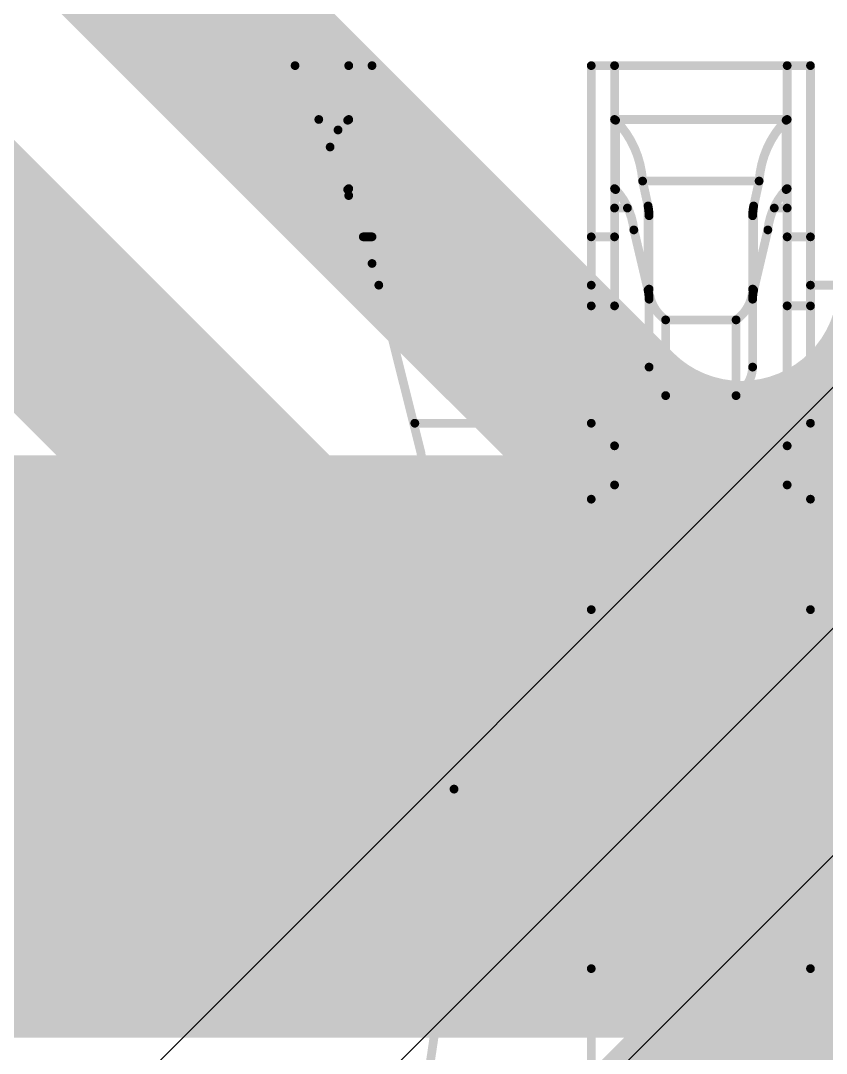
# Model space of a CAD drawing. Header units: inches. Extents: x -6 to 5433, y -4 to 5447.
# Drawn here: x 17.12 to 18.287, y 28.412 to 29.908 of the extents above; entities that cross this region are included whole.
import ezdxf

# ---------------------------------------------------------------- set-up
doc = ezdxf.new("R2010")
doc.units = ezdxf.units.IN
for name, color, linetype in [('Bottom Layer', 5, 'Continuous'), ('Ground', 16, 'Continuous'), ('Mechanical 4', 56, 'Continuous'), ('Power', 76, 'Continuous'), ('Top Layer', 1, 'Continuous'), ('Top Paste', 8, 'Continuous'), ('Top Solder', 216, 'Continuous')]:
    doc.layers.add(name, color=color, linetype=linetype)

# ---------------------------------------------------------------- blocks, each defined once
blk = doc.blocks.new('TL3340AF160QG_33')
at = {"layer": 'Top Solder'}
blk.add_line((-1.71, 0.3751), (-5441.5052, 5436.5959), dxfattribs=at)
blk = doc.blocks.new('QTH_030_01_L_D_A_K_TR_154')
at = {"layer": 'Top Layer'}
blk.add_hatch(color=1, dxfattribs=at).paths.add_polyline_path([(-5.525, 0.32), (-0.825, 0.32), (-0.825, -0.32), (-5.525, -0.32)])
at = {"layer": 'Top Paste'}
blk.add_hatch(color=8, dxfattribs=at).paths.add_polyline_path([(-5.525, 0.32), (-0.825, 0.32), (-0.825, -0.32), (-5.525, -0.32)])
at = {"layer": 'Top Solder'}
blk.add_hatch(color=216, dxfattribs=at).paths.add_polyline_path([(-5.6266, 0.4216), (-0.7234, 0.4216), (-0.7234, -0.4216), (-5.6266, -0.4216)])

msp = doc.modelspace()

# ---------------------------------------------------------------- linework, layer by layer
at = {"layer": 'Bottom Layer'}
for points in [[(16.5781, 30.7163, 0.2794, 0.2794, 0), (17.966, 29.3283, 0.2794, 0.2794, 0)], [(16.5156, 30.1322, 0.2794, 0.2794, 0), (17.6427, 29.005, 0.2794, 0.2794, 0)], [(18.9002, 29.5259, 0.2794, 0.2794, -0.668178), (17.6427, 29.005, 0.2794, 0.2794, 0)], [(18.443, 29.5259, 0.2794, 0.2794, -0.668176), (17.966, 29.3283, 0.2794, 0.2794, 0)]]:
    msp.add_lwpolyline(points, format="xyseb", dxfattribs=at)
for points in [[(17.8962, 29.3283, 0.1397, 0.1397, 1), (18.0359, 29.3283, 0.1397, 0.1397, 1)], [(17.8962, 29.3283, 0.1397, 0.1397, 1), (18.0359, 29.3283, 0.1397, 0.1397, 1)], [(17.5729, 29.005, 0.1397, 0.1397, 1), (17.7126, 29.005, 0.1397, 0.1397, 1)], [(17.5729, 29.005, 0.1397, 0.1397, 1), (17.7126, 29.005, 0.1397, 0.1397, 1)]]:
    msp.add_lwpolyline(points, format="xyseb", close=True, dxfattribs=at)
at = {"layer": 'Ground'}
msp.add_line((20.0711, 30.4736), (17.2779, 27.6804), dxfattribs=at)
msp.add_lwpolyline([(17.4244, 27.5339, 0.1524, 0.1524, 0), (20.2176, 30.3271, 0.1524, 0.1524, 0)], format="xyseb", dxfattribs=at)
at = {"layer": 'Mechanical 4'}
for points in [[(17.7474, 28.7949, 0.0127, 0.0127, 1), (12.7474, 28.7949, 0.0127, 0.0127, 1)], [(17.514, 29.8429, 0.00635, 0.00635, 1), (17.5203, 29.8429, 0.00635, 0.00635, 1)], [(17.5917, 29.8429, 0.00635, 0.00635, 1), (17.5981, 29.8429, 0.00635, 0.00635, 1)], [(17.6255, 29.8429, 0.00635, 0.00635, 1), (17.6318, 29.8429, 0.00635, 0.00635, 1)], [(17.6255, 29.8429, 0.00635, 0.00635, 1), (17.6318, 29.8429, 0.00635, 0.00635, 1)], [(17.943, 29.8429, 0.00635, 0.00635, 1), (17.9493, 29.8429, 0.00635, 0.00635, 1)], [(17.943, 29.8429, 0.00635, 0.00635, 1), (17.9493, 29.8429, 0.00635, 0.00635, 1)], [(17.9767, 29.8429, 0.00635, 0.00635, 1), (17.9831, 29.8429, 0.00635, 0.00635, 1)], [(18.2267, 29.8429, 0.00635, 0.00635, 1), (18.2331, 29.8429, 0.00635, 0.00635, 1)], [(18.2605, 29.8429, 0.00635, 0.00635, 1), (18.2668, 29.8429, 0.00635, 0.00635, 1)], [(18.2605, 29.8429, 0.00635, 0.00635, 1), (18.2668, 29.8429, 0.00635, 0.00635, 1)], [(17.5484, 29.7649, 0.00635, 0.00635, 1), (17.5547, 29.7649, 0.00635, 0.00635, 1)], [(17.5902, 29.7638, 0.00635, 0.00635, 1), (17.5966, 29.7638, 0.00635, 0.00635, 1)], [(17.5902, 29.7638, 0.00635, 0.00635, 1), (17.5966, 29.7638, 0.00635, 0.00635, 1)], [(17.5902, 29.7638, 0.00635, 0.00635, 1), (17.5966, 29.7638, 0.00635, 0.00635, 1)], [(17.5907, 29.7641, 0.00635, 0.00635, 1), (17.5971, 29.7641, 0.00635, 0.00635, 1)], [(17.5907, 29.7641, 0.00635, 0.00635, 1), (17.5971, 29.7641, 0.00635, 0.00635, 1)], [(17.591, 29.7642, 0.00635, 0.00635, 1), (17.5973, 29.7642, 0.00635, 0.00635, 1)], [(17.591, 29.7642, 0.00635, 0.00635, 1), (17.5973, 29.7642, 0.00635, 0.00635, 1)], [(17.5912, 29.7643, 0.00635, 0.00635, 1), (17.5975, 29.7643, 0.00635, 0.00635, 1)], [(17.5912, 29.7643, 0.00635, 0.00635, 1), (17.5975, 29.7643, 0.00635, 0.00635, 1)], [(17.5913, 29.7644, 0.00635, 0.00635, 1), (17.5977, 29.7644, 0.00635, 0.00635, 1)], [(17.5913, 29.7644, 0.00635, 0.00635, 1), (17.5977, 29.7644, 0.00635, 0.00635, 1)], [(17.5915, 29.7645, 0.00635, 0.00635, 1), (17.5978, 29.7645, 0.00635, 0.00635, 1)], [(17.5915, 29.7645, 0.00635, 0.00635, 1), (17.5978, 29.7645, 0.00635, 0.00635, 1)], [(17.5916, 29.7645, 0.00635, 0.00635, 1), (17.5979, 29.7645, 0.00635, 0.00635, 1)], [(17.5916, 29.7645, 0.00635, 0.00635, 1), (17.5979, 29.7645, 0.00635, 0.00635, 1)], [(17.5917, 29.7647, 0.00635, 0.00635, 1), (17.598, 29.7647, 0.00635, 0.00635, 1)], [(17.5917, 29.7647, 0.00635, 0.00635, 1), (17.598, 29.7647, 0.00635, 0.00635, 1)], [(17.5916, 29.7646, 0.00635, 0.00635, 1), (17.598, 29.7646, 0.00635, 0.00635, 1)], [(17.5916, 29.7646, 0.00635, 0.00635, 1), (17.598, 29.7646, 0.00635, 0.00635, 1)], [(17.5917, 29.7649, 0.00635, 0.00635, 1), (17.5981, 29.7649, 0.00635, 0.00635, 1)], [(17.5917, 29.7647, 0.00635, 0.00635, 1), (17.5981, 29.7647, 0.00635, 0.00635, 1)], [(17.9767, 29.7649, 0.00635, 0.00635, 1), (17.9831, 29.7649, 0.00635, 0.00635, 1)], [(17.9767, 29.7647, 0.00635, 0.00635, 1), (17.9831, 29.7647, 0.00635, 0.00635, 1)], [(17.9768, 29.7646, 0.00635, 0.00635, 1), (17.9832, 29.7646, 0.00635, 0.00635, 1)], [(17.9768, 29.7646, 0.00635, 0.00635, 1), (17.9832, 29.7646, 0.00635, 0.00635, 1)], [(17.9769, 29.7645, 0.00635, 0.00635, 1), (17.9832, 29.7645, 0.00635, 0.00635, 1)], [(17.9769, 29.7645, 0.00635, 0.00635, 1), (17.9832, 29.7645, 0.00635, 0.00635, 1)], [(17.977, 29.7645, 0.00635, 0.00635, 1), (17.9833, 29.7645, 0.00635, 0.00635, 1)], [(17.977, 29.7645, 0.00635, 0.00635, 1), (17.9833, 29.7645, 0.00635, 0.00635, 1)], [(17.9771, 29.7644, 0.00635, 0.00635, 1), (17.9835, 29.7644, 0.00635, 0.00635, 1)], [(17.9771, 29.7644, 0.00635, 0.00635, 1), (17.9835, 29.7644, 0.00635, 0.00635, 1)], [(17.9773, 29.7643, 0.00635, 0.00635, 1), (17.9836, 29.7643, 0.00635, 0.00635, 1)], [(17.9773, 29.7643, 0.00635, 0.00635, 1), (17.9836, 29.7643, 0.00635, 0.00635, 1)], [(17.9775, 29.7642, 0.00635, 0.00635, 1), (17.9838, 29.7642, 0.00635, 0.00635, 1)], [(17.9775, 29.7642, 0.00635, 0.00635, 1), (17.9838, 29.7642, 0.00635, 0.00635, 1)], [(17.9777, 29.7641, 0.00635, 0.00635, 1), (17.9841, 29.7641, 0.00635, 0.00635, 1)], [(17.9777, 29.7641, 0.00635, 0.00635, 1), (17.9841, 29.7641, 0.00635, 0.00635, 1)], [(17.978, 29.7639, 0.00635, 0.00635, 1), (17.9843, 29.7639, 0.00635, 0.00635, 1)], [(17.978, 29.7639, 0.00635, 0.00635, 1), (17.9843, 29.7639, 0.00635, 0.00635, 1)], [(17.9782, 29.7638, 0.00635, 0.00635, 1), (17.9846, 29.7638, 0.00635, 0.00635, 1)], [(17.9782, 29.7638, 0.00635, 0.00635, 1), (17.9846, 29.7638, 0.00635, 0.00635, 1)], [(17.9782, 29.7638, 0.00635, 0.00635, 1), (17.9846, 29.7638, 0.00635, 0.00635, 1)], [(18.2252, 29.7638, 0.00635, 0.00635, 1), (18.2316, 29.7638, 0.00635, 0.00635, 1)], [(18.2252, 29.7638, 0.00635, 0.00635, 1), (18.2316, 29.7638, 0.00635, 0.00635, 1)], [(18.2252, 29.7638, 0.00635, 0.00635, 1), (18.2316, 29.7638, 0.00635, 0.00635, 1)], [(18.2257, 29.7641, 0.00635, 0.00635, 1), (18.2321, 29.7641, 0.00635, 0.00635, 1)], [(18.2257, 29.7641, 0.00635, 0.00635, 1), (18.2321, 29.7641, 0.00635, 0.00635, 1)], [(18.226, 29.7642, 0.00635, 0.00635, 1), (18.2323, 29.7642, 0.00635, 0.00635, 1)], [(18.226, 29.7642, 0.00635, 0.00635, 1), (18.2323, 29.7642, 0.00635, 0.00635, 1)], [(18.2262, 29.7643, 0.00635, 0.00635, 1), (18.2325, 29.7643, 0.00635, 0.00635, 1)], [(18.2262, 29.7643, 0.00635, 0.00635, 1), (18.2325, 29.7643, 0.00635, 0.00635, 1)], [(18.2263, 29.7644, 0.00635, 0.00635, 1), (18.2327, 29.7644, 0.00635, 0.00635, 1)], [(18.2263, 29.7644, 0.00635, 0.00635, 1), (18.2327, 29.7644, 0.00635, 0.00635, 1)], [(18.2265, 29.7645, 0.00635, 0.00635, 1), (18.2328, 29.7645, 0.00635, 0.00635, 1)], [(18.2265, 29.7645, 0.00635, 0.00635, 1), (18.2328, 29.7645, 0.00635, 0.00635, 1)], [(18.2266, 29.7645, 0.00635, 0.00635, 1), (18.2329, 29.7645, 0.00635, 0.00635, 1)], [(18.2266, 29.7645, 0.00635, 0.00635, 1), (18.2329, 29.7645, 0.00635, 0.00635, 1)], [(18.2267, 29.7647, 0.00635, 0.00635, 1), (18.233, 29.7647, 0.00635, 0.00635, 1)], [(18.2267, 29.7647, 0.00635, 0.00635, 1), (18.233, 29.7647, 0.00635, 0.00635, 1)], [(18.2266, 29.7646, 0.00635, 0.00635, 1), (18.233, 29.7646, 0.00635, 0.00635, 1)], [(18.2266, 29.7646, 0.00635, 0.00635, 1), (18.233, 29.7646, 0.00635, 0.00635, 1)], [(18.2267, 29.7649, 0.00635, 0.00635, 1), (18.2331, 29.7649, 0.00635, 0.00635, 1)], [(18.2267, 29.7647, 0.00635, 0.00635, 1), (18.2331, 29.7647, 0.00635, 0.00635, 1)], [(17.5762, 29.7497, 0.00635, 0.00635, 1), (17.5826, 29.7497, 0.00635, 0.00635, 1)], [(17.5762, 29.7497, 0.00635, 0.00635, 1), (17.5826, 29.7497, 0.00635, 0.00635, 1)], [(17.5648, 29.725, 0.00635, 0.00635, 1), (17.5711, 29.725, 0.00635, 0.00635, 1)], [(18.0174, 29.6757, 0.00635, 0.00635, 1), (18.0237, 29.6757, 0.00635, 0.00635, 1)], [(18.0174, 29.6757, 0.00635, 0.00635, 1), (18.0237, 29.6757, 0.00635, 0.00635, 1)], [(18.0174, 29.6757, 0.00635, 0.00635, 1), (18.0237, 29.6757, 0.00635, 0.00635, 1)], [(18.1861, 29.6757, 0.00635, 0.00635, 1), (18.1925, 29.6757, 0.00635, 0.00635, 1)], [(18.1861, 29.6757, 0.00635, 0.00635, 1), (18.1925, 29.6757, 0.00635, 0.00635, 1)], [(18.1861, 29.6757, 0.00635, 0.00635, 1), (18.1925, 29.6757, 0.00635, 0.00635, 1)], [(17.5902, 29.6634, 0.00635, 0.00635, 1), (17.5966, 29.6634, 0.00635, 0.00635, 1)], [(17.5902, 29.6634, 0.00635, 0.00635, 1), (17.5966, 29.6634, 0.00635, 0.00635, 1)], [(17.5907, 29.6638, 0.00635, 0.00635, 1), (17.5971, 29.6638, 0.00635, 0.00635, 1)], [(17.5907, 29.6638, 0.00635, 0.00635, 1), (17.5971, 29.6638, 0.00635, 0.00635, 1)], [(17.591, 29.6639, 0.00635, 0.00635, 1), (17.5973, 29.6639, 0.00635, 0.00635, 1)], [(17.591, 29.6639, 0.00635, 0.00635, 1), (17.5973, 29.6639, 0.00635, 0.00635, 1)], [(17.5912, 29.664, 0.00635, 0.00635, 1), (17.5975, 29.664, 0.00635, 0.00635, 1)], [(17.5912, 29.664, 0.00635, 0.00635, 1), (17.5975, 29.664, 0.00635, 0.00635, 1)], [(17.5913, 29.6642, 0.00635, 0.00635, 1), (17.5977, 29.6642, 0.00635, 0.00635, 1)], [(17.5913, 29.6642, 0.00635, 0.00635, 1), (17.5977, 29.6642, 0.00635, 0.00635, 1)], [(17.5915, 29.6643, 0.00635, 0.00635, 1), (17.5978, 29.6643, 0.00635, 0.00635, 1)], [(17.5915, 29.6643, 0.00635, 0.00635, 1), (17.5978, 29.6643, 0.00635, 0.00635, 1)], [(17.5916, 29.6644, 0.00635, 0.00635, 1), (17.5979, 29.6644, 0.00635, 0.00635, 1)], [(17.5916, 29.6644, 0.00635, 0.00635, 1), (17.5979, 29.6644, 0.00635, 0.00635, 1)], [(17.5917, 29.6646, 0.00635, 0.00635, 1), (17.598, 29.6646, 0.00635, 0.00635, 1)], [(17.5917, 29.6646, 0.00635, 0.00635, 1), (17.598, 29.6646, 0.00635, 0.00635, 1)], [(17.5916, 29.6645, 0.00635, 0.00635, 1), (17.598, 29.6645, 0.00635, 0.00635, 1)], [(17.5916, 29.6645, 0.00635, 0.00635, 1), (17.598, 29.6645, 0.00635, 0.00635, 1)], [(17.5917, 29.6647, 0.00635, 0.00635, 1), (17.5981, 29.6647, 0.00635, 0.00635, 1)], [(17.9767, 29.6647, 0.00635, 0.00635, 1), (17.9831, 29.6647, 0.00635, 0.00635, 1)], [(17.9768, 29.6645, 0.00635, 0.00635, 1), (17.9832, 29.6645, 0.00635, 0.00635, 1)], [(17.9768, 29.6645, 0.00635, 0.00635, 1), (17.9832, 29.6645, 0.00635, 0.00635, 1)], [(17.977, 29.6643, 0.00635, 0.00635, 1), (17.9833, 29.6643, 0.00635, 0.00635, 1)], [(17.977, 29.6643, 0.00635, 0.00635, 1), (17.9833, 29.6643, 0.00635, 0.00635, 1)], [(17.9771, 29.6642, 0.00635, 0.00635, 1), (17.9835, 29.6642, 0.00635, 0.00635, 1)], [(17.9771, 29.6642, 0.00635, 0.00635, 1), (17.9835, 29.6642, 0.00635, 0.00635, 1)], [(17.9773, 29.6641, 0.00635, 0.00635, 1), (17.9836, 29.6641, 0.00635, 0.00635, 1)], [(17.9773, 29.6641, 0.00635, 0.00635, 1), (17.9836, 29.6641, 0.00635, 0.00635, 1)], [(17.9775, 29.6639, 0.00635, 0.00635, 1), (17.9838, 29.6639, 0.00635, 0.00635, 1)], [(17.9775, 29.6639, 0.00635, 0.00635, 1), (17.9838, 29.6639, 0.00635, 0.00635, 1)], [(17.9777, 29.6638, 0.00635, 0.00635, 1), (17.9841, 29.6638, 0.00635, 0.00635, 1)], [(17.9777, 29.6638, 0.00635, 0.00635, 1), (17.9841, 29.6638, 0.00635, 0.00635, 1)], [(17.978, 29.6636, 0.00635, 0.00635, 1), (17.9843, 29.6636, 0.00635, 0.00635, 1)], [(17.978, 29.6636, 0.00635, 0.00635, 1), (17.9843, 29.6636, 0.00635, 0.00635, 1)], [(17.9782, 29.6634, 0.00635, 0.00635, 1), (17.9846, 29.6634, 0.00635, 0.00635, 1)], [(17.9782, 29.6634, 0.00635, 0.00635, 1), (17.9846, 29.6634, 0.00635, 0.00635, 1)], [(17.9782, 29.6634, 0.00635, 0.00635, 1), (17.9846, 29.6634, 0.00635, 0.00635, 1)], [(18.2252, 29.6634, 0.00635, 0.00635, 1), (18.2316, 29.6634, 0.00635, 0.00635, 1)], [(18.2252, 29.6634, 0.00635, 0.00635, 1), (18.2316, 29.6634, 0.00635, 0.00635, 1)], [(18.2252, 29.6634, 0.00635, 0.00635, 1), (18.2316, 29.6634, 0.00635, 0.00635, 1)], [(18.2257, 29.6638, 0.00635, 0.00635, 1), (18.2321, 29.6638, 0.00635, 0.00635, 1)], [(18.2257, 29.6638, 0.00635, 0.00635, 1), (18.2321, 29.6638, 0.00635, 0.00635, 1)], [(18.226, 29.6639, 0.00635, 0.00635, 1), (18.2323, 29.6639, 0.00635, 0.00635, 1)], [(18.226, 29.6639, 0.00635, 0.00635, 1), (18.2323, 29.6639, 0.00635, 0.00635, 1)], [(18.2262, 29.664, 0.00635, 0.00635, 1), (18.2325, 29.664, 0.00635, 0.00635, 1)], [(18.2262, 29.664, 0.00635, 0.00635, 1), (18.2325, 29.664, 0.00635, 0.00635, 1)], [(18.2263, 29.6642, 0.00635, 0.00635, 1), (18.2327, 29.6642, 0.00635, 0.00635, 1)], [(18.2263, 29.6642, 0.00635, 0.00635, 1), (18.2327, 29.6642, 0.00635, 0.00635, 1)], [(18.2265, 29.6643, 0.00635, 0.00635, 1), (18.2328, 29.6643, 0.00635, 0.00635, 1)], [(18.2265, 29.6643, 0.00635, 0.00635, 1), (18.2328, 29.6643, 0.00635, 0.00635, 1)], [(18.2266, 29.6644, 0.00635, 0.00635, 1), (18.2329, 29.6644, 0.00635, 0.00635, 1)], [(18.2266, 29.6644, 0.00635, 0.00635, 1), (18.2329, 29.6644, 0.00635, 0.00635, 1)], [(18.2267, 29.6646, 0.00635, 0.00635, 1), (18.233, 29.6646, 0.00635, 0.00635, 1)], [(18.2267, 29.6646, 0.00635, 0.00635, 1), (18.233, 29.6646, 0.00635, 0.00635, 1)], [(18.2266, 29.6645, 0.00635, 0.00635, 1), (18.233, 29.6645, 0.00635, 0.00635, 1)], [(18.2266, 29.6645, 0.00635, 0.00635, 1), (18.233, 29.6645, 0.00635, 0.00635, 1)], [(18.2267, 29.6647, 0.00635, 0.00635, 1), (18.2331, 29.6647, 0.00635, 0.00635, 1)], [(17.5917, 29.6547, 0.00635, 0.00635, 1), (17.5981, 29.6547, 0.00635, 0.00635, 1)], [(17.9767, 29.6366, 0.00635, 0.00635, 1), (17.9831, 29.6366, 0.00635, 0.00635, 1)], [(17.9954, 29.6366, 0.00635, 0.00635, 1), (18.0017, 29.6366, 0.00635, 0.00635, 1)], [(18.0252, 29.6396, 0.00635, 0.00635, 1), (18.0316, 29.6396, 0.00635, 0.00635, 1)], [(18.0252, 29.6396, 0.00635, 0.00635, 1), (18.0316, 29.6396, 0.00635, 0.00635, 1)], [(18.0252, 29.6396, 0.00635, 0.00635, 1), (18.0316, 29.6396, 0.00635, 0.00635, 1)], [(18.1782, 29.6396, 0.00635, 0.00635, 1), (18.1846, 29.6396, 0.00635, 0.00635, 1)], [(18.1782, 29.6396, 0.00635, 0.00635, 1), (18.1846, 29.6396, 0.00635, 0.00635, 1)], [(18.1782, 29.6396, 0.00635, 0.00635, 1), (18.1846, 29.6396, 0.00635, 0.00635, 1)], [(18.2081, 29.6366, 0.00635, 0.00635, 1), (18.2144, 29.6366, 0.00635, 0.00635, 1)], [(18.2267, 29.6366, 0.00635, 0.00635, 1), (18.2331, 29.6366, 0.00635, 0.00635, 1)], [(18.0267, 29.6255, 0.00635, 0.00635, 1), (18.0331, 29.6255, 0.00635, 0.00635, 1)], [(18.0267, 29.6255, 0.00635, 0.00635, 1), (18.0331, 29.6255, 0.00635, 0.00635, 1)], [(18.1767, 29.6255, 0.00635, 0.00635, 1), (18.1831, 29.6255, 0.00635, 0.00635, 1)], [(18.1767, 29.6255, 0.00635, 0.00635, 1), (18.1831, 29.6255, 0.00635, 0.00635, 1)], [(18.0047, 29.6049, 0.00635, 0.00635, 1), (18.011, 29.6049, 0.00635, 0.00635, 1)], [(18.0047, 29.6049, 0.00635, 0.00635, 1), (18.011, 29.6049, 0.00635, 0.00635, 1)], [(18.1988, 29.6049, 0.00635, 0.00635, 1), (18.2051, 29.6049, 0.00635, 0.00635, 1)], [(18.1988, 29.6049, 0.00635, 0.00635, 1), (18.2051, 29.6049, 0.00635, 0.00635, 1)], [(17.6128, 29.5949, 0.00635, 0.00635, 1), (17.6191, 29.5949, 0.00635, 0.00635, 1)], [(17.6255, 29.5949, 0.00635, 0.00635, 1), (17.6318, 29.5949, 0.00635, 0.00635, 1)], [(17.943, 29.5949, 0.00635, 0.00635, 1), (17.9493, 29.5949, 0.00635, 0.00635, 1)], [(17.9767, 29.5949, 0.00635, 0.00635, 1), (17.9831, 29.5949, 0.00635, 0.00635, 1)], [(18.2267, 29.5949, 0.00635, 0.00635, 1), (18.2331, 29.5949, 0.00635, 0.00635, 1)], [(18.2605, 29.5949, 0.00635, 0.00635, 1), (18.2668, 29.5949, 0.00635, 0.00635, 1)], [(17.6255, 29.5563, 0.00635, 0.00635, 1), (17.6318, 29.5563, 0.00635, 0.00635, 1)], [(17.6353, 29.5249, 0.00635, 0.00635, 1), (17.6416, 29.5249, 0.00635, 0.00635, 1)], [(17.943, 29.5249, 0.00635, 0.00635, 1), (17.9493, 29.5249, 0.00635, 0.00635, 1)], [(18.2605, 29.5249, 0.00635, 0.00635, 1), (18.2668, 29.5249, 0.00635, 0.00635, 1)], [(18.0252, 29.5177, 0.00635, 0.00635, 1), (18.0316, 29.5177, 0.00635, 0.00635, 1)], [(18.0252, 29.5177, 0.00635, 0.00635, 1), (18.0316, 29.5177, 0.00635, 0.00635, 1)], [(18.0252, 29.5177, 0.00635, 0.00635, 1), (18.0316, 29.5177, 0.00635, 0.00635, 1)], [(18.0267, 29.5192, 0.00635, 0.00635, 1), (18.0331, 29.5192, 0.00635, 0.00635, 1)], [(18.1767, 29.5192, 0.00635, 0.00635, 1), (18.1831, 29.5192, 0.00635, 0.00635, 1)], [(18.1782, 29.5177, 0.00635, 0.00635, 1), (18.1846, 29.5177, 0.00635, 0.00635, 1)], [(18.1782, 29.5177, 0.00635, 0.00635, 1), (18.1846, 29.5177, 0.00635, 0.00635, 1)], [(18.1782, 29.5177, 0.00635, 0.00635, 1), (18.1846, 29.5177, 0.00635, 0.00635, 1)], [(17.943, 29.4949, 0.00635, 0.00635, 1), (17.9493, 29.4949, 0.00635, 0.00635, 1)], [(17.9767, 29.4949, 0.00635, 0.00635, 1), (17.9831, 29.4949, 0.00635, 0.00635, 1)], [(18.0267, 29.5046, 0.00635, 0.00635, 1), (18.0331, 29.5046, 0.00635, 0.00635, 1)], [(18.1767, 29.5046, 0.00635, 0.00635, 1), (18.1831, 29.5046, 0.00635, 0.00635, 1)], [(18.2267, 29.4949, 0.00635, 0.00635, 1), (18.2331, 29.4949, 0.00635, 0.00635, 1)], [(18.2605, 29.4949, 0.00635, 0.00635, 1), (18.2668, 29.4949, 0.00635, 0.00635, 1)], [(18.0507, 29.4746, 0.00635, 0.00635, 1), (18.0571, 29.4746, 0.00635, 0.00635, 1)], [(18.0507, 29.4746, 0.00635, 0.00635, 1), (18.0571, 29.4746, 0.00635, 0.00635, 1)], [(18.0507, 29.4746, 0.00635, 0.00635, 1), (18.0571, 29.4746, 0.00635, 0.00635, 1)], [(18.1527, 29.4746, 0.00635, 0.00635, 1), (18.1591, 29.4746, 0.00635, 0.00635, 1)], [(18.1527, 29.4746, 0.00635, 0.00635, 1), (18.1591, 29.4746, 0.00635, 0.00635, 1)], [(18.1527, 29.4746, 0.00635, 0.00635, 1), (18.1591, 29.4746, 0.00635, 0.00635, 1)], [(18.0267, 29.4062, 0.00635, 0.00635, 1), (18.0331, 29.4062, 0.00635, 0.00635, 1)], [(18.0267, 29.4062, 0.00635, 0.00635, 1), (18.0331, 29.4062, 0.00635, 0.00635, 1)], [(18.1767, 29.4062, 0.00635, 0.00635, 1), (18.1831, 29.4062, 0.00635, 0.00635, 1)], [(18.1767, 29.4062, 0.00635, 0.00635, 1), (18.1831, 29.4062, 0.00635, 0.00635, 1)], [(18.0507, 29.3649, 0.00635, 0.00635, 1), (18.0571, 29.3649, 0.00635, 0.00635, 1)], [(18.0507, 29.3649, 0.00635, 0.00635, 1), (18.0571, 29.3649, 0.00635, 0.00635, 1)], [(18.0507, 29.3649, 0.00635, 0.00635, 1), (18.0571, 29.3649, 0.00635, 0.00635, 1)], [(18.1527, 29.3649, 0.00635, 0.00635, 1), (18.1591, 29.3649, 0.00635, 0.00635, 1)], [(18.1527, 29.3649, 0.00635, 0.00635, 1), (18.1591, 29.3649, 0.00635, 0.00635, 1)], [(18.1527, 29.3649, 0.00635, 0.00635, 1), (18.1591, 29.3649, 0.00635, 0.00635, 1)], [(17.6874, 29.3249, 0.00635, 0.00635, 1), (17.6938, 29.3249, 0.00635, 0.00635, 1)], [(17.943, 29.3249, 0.00635, 0.00635, 1), (17.9493, 29.3249, 0.00635, 0.00635, 1)], [(18.2605, 29.3249, 0.00635, 0.00635, 1), (18.2668, 29.3249, 0.00635, 0.00635, 1)], [(17.9767, 29.2922, 0.00635, 0.00635, 1), (17.9831, 29.2922, 0.00635, 0.00635, 1)], [(18.2267, 29.2922, 0.00635, 0.00635, 1), (18.2331, 29.2922, 0.00635, 0.00635, 1)], [(17.9767, 29.2355, 0.00635, 0.00635, 1), (17.9831, 29.2355, 0.00635, 0.00635, 1)], [(17.9767, 29.2355, 0.00635, 0.00635, 1), (17.9831, 29.2355, 0.00635, 0.00635, 1)], [(18.2267, 29.2355, 0.00635, 0.00635, 1), (18.2331, 29.2355, 0.00635, 0.00635, 1)], [(18.2267, 29.2355, 0.00635, 0.00635, 1), (18.2331, 29.2355, 0.00635, 0.00635, 1)], [(17.943, 29.2149, 0.00635, 0.00635, 1), (17.9493, 29.2149, 0.00635, 0.00635, 1)], [(18.2605, 29.2149, 0.00635, 0.00635, 1), (18.2668, 29.2149, 0.00635, 0.00635, 1)], [(17.943, 29.0549, 0.00635, 0.00635, 1), (17.9493, 29.0549, 0.00635, 0.00635, 1)], [(17.943, 29.0549, 0.00635, 0.00635, 1), (17.9493, 29.0549, 0.00635, 0.00635, 1)], [(18.2605, 29.0549, 0.00635, 0.00635, 1), (18.2668, 29.0549, 0.00635, 0.00635, 1)], [(18.2605, 29.0549, 0.00635, 0.00635, 1), (18.2668, 29.0549, 0.00635, 0.00635, 1)], [(17.7442, 28.7949, 0.00635, 0.00635, 1), (17.7506, 28.7949, 0.00635, 0.00635, 1)], [(17.7442, 28.7949, 0.00635, 0.00635, 1), (17.7506, 28.7949, 0.00635, 0.00635, 1)], [(17.943, 28.5349, 0.00635, 0.00635, 1), (17.9493, 28.5349, 0.00635, 0.00635, 1)], [(17.943, 28.5349, 0.00635, 0.00635, 1), (17.9493, 28.5349, 0.00635, 0.00635, 1)], [(18.2605, 28.5349, 0.00635, 0.00635, 1), (18.2668, 28.5349, 0.00635, 0.00635, 1)], [(18.2605, 28.5349, 0.00635, 0.00635, 1), (18.2668, 28.5349, 0.00635, 0.00635, 1)]]:
    msp.add_lwpolyline(points, format="xyseb", close=True, dxfattribs=at)
for points in [[(17.5171, 29.8429, 0.0127, 0.0127, 0), (17.6287, 29.8429, 0.0127, 0.0127, 0)], [(17.5949, 29.6547, 0.0127, 0.0127, 0), (17.5949, 29.8429, 0.0127, 0.0127, 0)], [(17.6287, 29.5563, 0.0127, 0.0127, 0), (17.6287, 29.8429, 0.0127, 0.0127, 0)], [(17.9462, 29.8429, 0.0127, 0.0127, 0), (18.2637, 29.8429, 0.0127, 0.0127, 0)], [(17.9462, 29.0549, 0.0127, 0.0127, 0), (17.9462, 29.8429, 0.0127, 0.0127, 0)], [(17.9799, 29.2355, 0.0127, 0.0127, 0), (17.9799, 29.8429, 0.0127, 0.0127, 0)], [(18.2299, 29.2355, 0.0127, 0.0127, 0), (18.2299, 29.8429, 0.0127, 0.0127, 0)], [(18.2637, 29.0549, 0.0127, 0.0127, 0), (18.2637, 29.8429, 0.0127, 0.0127, 0)], [(17.5516, 29.7649, 0.0127, 0.0127, 0), (17.5949, 29.7649, 0.0127, 0.0127, 0)], [(17.5794, 29.7497, 0.0127, 0.0127, 0), (17.5934, 29.7638, 0.0127, 0.0127, 0)], [(17.5934, 29.7638, 0.0127, 0.0127, 0), (17.5939, 29.7641, 0.0127, 0.0127, 0)], [(17.5934, 29.6634, 0.0127, 0.0127, 0), (17.5934, 29.7638, 0.0127, 0.0127, 0)], [(17.5939, 29.7641, 0.0127, 0.0127, 0), (17.5941, 29.7642, 0.0127, 0.0127, 0)], [(17.5943, 29.7643, 0.0127, 0.0127, -0.00707), (17.5941, 29.7642, 0.0127, 0.0127, 0)], [(17.5945, 29.7644, 0.0127, 0.0127, -0.012209), (17.5943, 29.7643, 0.0127, 0.0127, 0)], [(17.5947, 29.7645, 0.0127, 0.0127, -0.02262), (17.5945, 29.7644, 0.0127, 0.0127, 0)], [(17.5948, 29.7645, 0.0127, 0.0127, -0.031881), (17.5947, 29.7645, 0.0127, 0.0127, 0)], [(17.5948, 29.7646, 0.0127, 0.0127, -0.037446), (17.5948, 29.7645, 0.0127, 0.0127, 0)], [(17.5949, 29.7647, 0.0127, 0.0127, -0.013234), (17.5949, 29.7647, 0.0127, 0.0127, 0)], [(17.5949, 29.7647, 0.0127, 0.0127, -0.032689), (17.5948, 29.7646, 0.0127, 0.0127, 0)], [(17.9799, 29.7649, 0.0127, 0.0127, 0), (18.2299, 29.7649, 0.0127, 0.0127, 0)], [(17.98, 29.7646, 0.0127, 0.0127, -0.032605), (17.9799, 29.7647, 0.0127, 0.0127, 0)], [(17.9801, 29.7645, 0.0127, 0.0127, -0.028288), (17.98, 29.7646, 0.0127, 0.0127, 0)], [(17.9802, 29.7645, 0.0127, 0.0127, -0.026751), (17.9801, 29.7645, 0.0127, 0.0127, 0)], [(17.9803, 29.7644, 0.0127, 0.0127, -0.021994), (17.9802, 29.7645, 0.0127, 0.0127, 0)], [(17.9805, 29.7643, 0.0127, 0.0127, -0.016687), (17.9803, 29.7644, 0.0127, 0.0127, 0)], [(17.9807, 29.7642, 0.0127, 0.0127, -0.009376), (17.9805, 29.7643, 0.0127, 0.0127, 0)], [(17.9809, 29.7641, 0.0127, 0.0127, -0.005205), (17.9807, 29.7642, 0.0127, 0.0127, 0)], [(17.9809, 29.7641, 0.0127, 0.0127, 0), (17.9812, 29.7639, 0.0127, 0.0127, 0)], [(17.9812, 29.7639, 0.0127, 0.0127, 0), (17.9814, 29.7638, 0.0127, 0.0127, 0)], [(17.9814, 29.6634, 0.0127, 0.0127, 0), (17.9814, 29.7638, 0.0127, 0.0127, 0)], [(17.9814, 29.7638, 0.0127, 0.0127, -0.179894), (18.0205, 29.6757, 0.0127, 0.0127, 0)], [(18.1893, 29.6757, 0.0127, 0.0127, -0.179894), (18.2284, 29.7638, 0.0127, 0.0127, 0)], [(18.2284, 29.7638, 0.0127, 0.0127, 0), (18.2289, 29.7641, 0.0127, 0.0127, 0)], [(18.2284, 29.6634, 0.0127, 0.0127, 0), (18.2284, 29.7638, 0.0127, 0.0127, 0)], [(18.2289, 29.7641, 0.0127, 0.0127, 0), (18.2291, 29.7642, 0.0127, 0.0127, 0)], [(18.2293, 29.7643, 0.0127, 0.0127, -0.00707), (18.2291, 29.7642, 0.0127, 0.0127, 0)], [(18.2295, 29.7644, 0.0127, 0.0127, -0.012209), (18.2293, 29.7643, 0.0127, 0.0127, 0)], [(18.2297, 29.7645, 0.0127, 0.0127, -0.02262), (18.2295, 29.7644, 0.0127, 0.0127, 0)], [(18.2298, 29.7645, 0.0127, 0.0127, -0.031881), (18.2297, 29.7645, 0.0127, 0.0127, 0)], [(18.2298, 29.7646, 0.0127, 0.0127, -0.037446), (18.2298, 29.7645, 0.0127, 0.0127, 0)], [(18.2299, 29.7647, 0.0127, 0.0127, -0.013234), (18.2299, 29.7647, 0.0127, 0.0127, 0)], [(18.2299, 29.7647, 0.0127, 0.0127, -0.032689), (18.2298, 29.7646, 0.0127, 0.0127, 0)], [(17.568, 29.725, 0.0127, 0.0127, 0), (17.5794, 29.7497, 0.0127, 0.0127, 0)], [(18.0205, 29.6757, 0.0127, 0.0127, 0), (18.1893, 29.6757, 0.0127, 0.0127, 0)], [(18.0205, 29.6757, 0.0127, 0.0127, 0), (18.0284, 29.6396, 0.0127, 0.0127, 0)], [(18.1814, 29.6396, 0.0127, 0.0127, 0), (18.1893, 29.6757, 0.0127, 0.0127, 0)], [(17.5934, 29.6634, 0.0127, 0.0127, 0), (17.5939, 29.6638, 0.0127, 0.0127, 0)], [(17.5941, 29.6639, 0.0127, 0.0127, -0.004821), (17.5939, 29.6638, 0.0127, 0.0127, 0)], [(17.5943, 29.664, 0.0127, 0.0127, -0.00812), (17.5941, 29.6639, 0.0127, 0.0127, 0)], [(17.5945, 29.6642, 0.0127, 0.0127, -0.013729), (17.5943, 29.664, 0.0127, 0.0127, 0)], [(17.5947, 29.6643, 0.0127, 0.0127, -0.024462), (17.5945, 29.6642, 0.0127, 0.0127, 0)], [(17.5948, 29.6644, 0.0127, 0.0127, -0.032319), (17.5947, 29.6643, 0.0127, 0.0127, 0)], [(17.5948, 29.6645, 0.0127, 0.0127, -0.035041), (17.5948, 29.6644, 0.0127, 0.0127, 0)], [(17.5949, 29.6647, 0.0127, 0.0127, -0.011022), (17.5949, 29.6646, 0.0127, 0.0127, 0)], [(17.5949, 29.6646, 0.0127, 0.0127, -0.028404), (17.5948, 29.6645, 0.0127, 0.0127, 0)], [(17.98, 29.6645, 0.0127, 0.0127, -0.028597), (17.9799, 29.6647, 0.0127, 0.0127, 0)], [(17.9802, 29.6643, 0.0127, 0.0127, -0.054321), (17.98, 29.6645, 0.0127, 0.0127, 0)], [(17.9803, 29.6642, 0.0127, 0.0127, -0.023386), (17.9802, 29.6643, 0.0127, 0.0127, 0)], [(17.9805, 29.6641, 0.0127, 0.0127, -0.018562), (17.9803, 29.6642, 0.0127, 0.0127, 0)], [(17.9807, 29.6639, 0.0127, 0.0127, -0.010737), (17.9805, 29.6641, 0.0127, 0.0127, 0)], [(17.9809, 29.6638, 0.0127, 0.0127, -0.006055), (17.9807, 29.6639, 0.0127, 0.0127, 0)], [(17.9809, 29.6638, 0.0127, 0.0127, 0), (17.9812, 29.6636, 0.0127, 0.0127, 0)], [(17.9812, 29.6636, 0.0127, 0.0127, 0), (17.9814, 29.6634, 0.0127, 0.0127, 0)], [(17.9814, 29.6634, 0.0127, 0.0127, -0.162591), (18.0079, 29.6049, 0.0127, 0.0127, 0)], [(18.2019, 29.6049, 0.0127, 0.0127, -0.162591), (18.2284, 29.6634, 0.0127, 0.0127, 0)], [(18.2284, 29.6634, 0.0127, 0.0127, 0), (18.2289, 29.6638, 0.0127, 0.0127, 0)], [(18.2291, 29.6639, 0.0127, 0.0127, -0.004821), (18.2289, 29.6638, 0.0127, 0.0127, 0)], [(18.2293, 29.664, 0.0127, 0.0127, -0.00812), (18.2291, 29.6639, 0.0127, 0.0127, 0)], [(18.2295, 29.6642, 0.0127, 0.0127, -0.013729), (18.2293, 29.664, 0.0127, 0.0127, 0)], [(18.2297, 29.6643, 0.0127, 0.0127, -0.024462), (18.2295, 29.6642, 0.0127, 0.0127, 0)], [(18.2298, 29.6644, 0.0127, 0.0127, -0.032319), (18.2297, 29.6643, 0.0127, 0.0127, 0)], [(18.2298, 29.6645, 0.0127, 0.0127, -0.035041), (18.2298, 29.6644, 0.0127, 0.0127, 0)], [(18.2299, 29.6647, 0.0127, 0.0127, -0.011022), (18.2299, 29.6646, 0.0127, 0.0127, 0)], [(18.2299, 29.6646, 0.0127, 0.0127, -0.028404), (18.2298, 29.6645, 0.0127, 0.0127, 0)], [(17.9799, 29.6366, 0.0127, 0.0127, 0), (17.9986, 29.6366, 0.0127, 0.0127, 0)], [(18.0284, 29.5177, 0.0127, 0.0127, 0), (18.0284, 29.6396, 0.0127, 0.0127, 0)], [(18.0284, 29.6396, 0.0127, 0.0127, -0.053658), (18.0299, 29.6255, 0.0127, 0.0127, 0)], [(18.1799, 29.6255, 0.0127, 0.0127, -0.053658), (18.1814, 29.6396, 0.0127, 0.0127, 0)], [(18.1814, 29.5177, 0.0127, 0.0127, 0), (18.1814, 29.6396, 0.0127, 0.0127, 0)], [(18.2112, 29.6366, 0.0127, 0.0127, 0), (18.2299, 29.6366, 0.0127, 0.0127, 0)], [(18.0299, 29.4062, 0.0127, 0.0127, 0), (18.0299, 29.6255, 0.0127, 0.0127, 0)], [(18.1799, 29.4062, 0.0127, 0.0127, 0), (18.1799, 29.6255, 0.0127, 0.0127, 0)], [(18.0079, 29.6049, 0.0127, 0.0127, 0), (18.0284, 29.5177, 0.0127, 0.0127, 0)], [(18.1814, 29.5177, 0.0127, 0.0127, 0), (18.2019, 29.6049, 0.0127, 0.0127, 0)], [(17.6159, 29.5949, 0.0127, 0.0127, 0), (17.6287, 29.5949, 0.0127, 0.0127, 0)], [(17.9462, 29.5949, 0.0127, 0.0127, 0), (17.9799, 29.5949, 0.0127, 0.0127, 0)], [(18.2299, 29.5949, 0.0127, 0.0127, 0), (18.2637, 29.5949, 0.0127, 0.0127, 0)], [(17.6385, 29.5249, 0.0127, 0.0127, 0), (17.9462, 29.5249, 0.0127, 0.0127, 0)], [(18.2637, 29.5249, 0.0127, 0.0127, 0), (18.5812, 29.5249, 0.0127, 0.0127, 0)], [(18.0284, 29.5177, 0.0127, 0.0127, -0.057864), (18.0299, 29.5046, 0.0127, 0.0127, 0)], [(18.0539, 29.4746, 0.0127, 0.0127, -0.23748), (18.0299, 29.5192, 0.0127, 0.0127, 0)], [(18.1799, 29.5192, 0.0127, 0.0127, -0.23748), (18.1559, 29.4746, 0.0127, 0.0127, 0)], [(18.1799, 29.5046, 0.0127, 0.0127, -0.057864), (18.1814, 29.5177, 0.0127, 0.0127, 0)], [(17.9462, 29.4949, 0.0127, 0.0127, 0), (17.9799, 29.4949, 0.0127, 0.0127, 0)], [(18.2299, 29.4949, 0.0127, 0.0127, 0), (18.2637, 29.4949, 0.0127, 0.0127, 0)], [(18.0539, 29.4746, 0.0127, 0.0127, 0), (18.1559, 29.4746, 0.0127, 0.0127, 0)], [(18.0539, 29.3649, 0.0127, 0.0127, 0), (18.0539, 29.4746, 0.0127, 0.0127, 0)], [(18.1559, 29.3649, 0.0127, 0.0127, 0), (18.1559, 29.4746, 0.0127, 0.0127, 0)], [(18.0539, 29.3649, 0.0127, 0.0127, -0.247377), (18.0299, 29.4062, 0.0127, 0.0127, 0)], [(18.1799, 29.4062, 0.0127, 0.0127, -0.247377), (18.1559, 29.3649, 0.0127, 0.0127, 0)], [(18.0539, 29.3649, 0.0127, 0.0127, 0), (18.1559, 29.3649, 0.0127, 0.0127, 0)], [(17.6906, 29.3249, 0.0127, 0.0127, 0), (17.9462, 29.3249, 0.0127, 0.0127, 0)], [(18.2637, 29.3249, 0.0127, 0.0127, 0), (18.5812, 29.3249, 0.0127, 0.0127, 0)], [(17.9799, 29.2922, 0.0127, 0.0127, 0), (18.2299, 29.2922, 0.0127, 0.0127, 0)], [(17.9799, 29.2355, 0.0127, 0.0127, 0), (18.2299, 29.2355, 0.0127, 0.0127, 0)], [(17.9462, 29.2149, 0.0127, 0.0127, 0), (18.2637, 29.2149, 0.0127, 0.0127, 0)], [(17.9462, 29.0549, 0.0127, 0.0127, 0), (18.2637, 29.0549, 0.0127, 0.0127, 0)], [(17.7474, 28.7949, 0.0127, 0.0127, -1), (12.7474, 28.7949, 0.0127, 0.0127, 0)], [(17.9462, 28.5349, 0.0127, 0.0127, 0), (18.2637, 28.5349, 0.0127, 0.0127, 0)], [(17.9462, 28.0649, 0.0127, 0.0127, 0), (17.9462, 28.5349, 0.0127, 0.0127, 0)], [(18.2637, 28.0649, 0.0127, 0.0127, 0), (18.2637, 28.5349, 0.0127, 0.0127, 0)]]:
    msp.add_lwpolyline(points, format="xyseb", dxfattribs=at)
at = {"layer": 'Power'}
msp.add_line((19.4693, 30.2012), (16.891, 27.6229), dxfattribs=at)
msp.add_lwpolyline([(16.891, 27.1884, 0.2032, 0.2032, 0), (19.9038, 30.2012, 0.2032, 0.2032, 0)], format="xyseb", dxfattribs=at)

# ---------------------------------------------------------------- block references
for name, p, rotation in [('TL3340AF160QG_33', (-3.7438, 5.9879), 270), ('QTH_030_01_L_D_A_K_TR_154', (15.3106, 28.8567), 180)]:
    msp.add_blockref(name, p, dxfattribs=dict(rotation=rotation))

doc.saveas('drawing.dxf')
